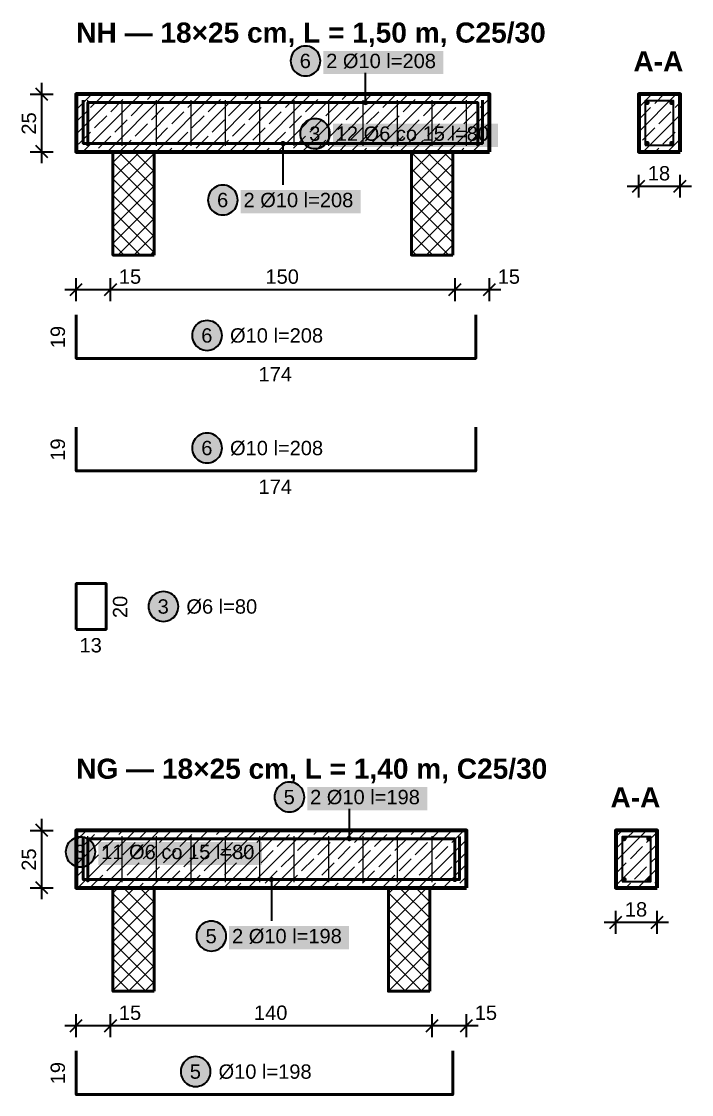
# Model space of a CAD drawing. Header units: metres. Extents: x 0.06 to 6.51, y -9.22 to -0.06.
# Drawn here: x 0.062 to 2.98, y -4.73 to -0.058 of the extents above; entities that cross this region are included whole.
import ezdxf

# ---------------------------------------------------------------- set-up
doc = ezdxf.new("R2010")
doc.units = ezdxf.units.M
for name, color, linetype, lineweight in [('A-KRESKOWANIE', 8, 'Continuous', 18), ('A-MASKA', 7, 'Continuous', 18), ('A-OPISY', 2, 'Continuous', 25), ('K-KONSTR', 7, 'Continuous', 50), ('K-WYMIARY', 1, 'Continuous', 25), ('K-ZBROJENIE', 1, 'Continuous', 100), ('K-ZBROJENIE-OPIS', 2, 'Continuous', 25)]:
    doc.layers.add(name, color=color, linetype=linetype, lineweight=lineweight)
doc.styles.add('PL_ARIAL', font='arial.ttf')
doc.styles.add('PL_ARIAL_B', font='arialbd.ttf')

msp = doc.modelspace()

# ---------------------------------------------------------------- hatches: boundary and pattern name
at = {"layer": 'A-MASKA', "true_color": 0xffffff}
for points in [[(1.3762, -0.2873), (1.8988, -0.2873), (1.8988, -0.186), (1.3762, -0.186)], [(1.4178, -0.6038), (2.1372, -0.6038), (2.1372, -0.5025), (1.4178, -0.5025)], [(1.0162, -0.8927), (1.5388, -0.8927), (1.5388, -0.7915), (1.0162, -0.7915)], [(1.3062, -3.4923), (1.8288, -3.4923), (1.8288, -3.391), (1.3062, -3.391)], [(0.3962, -3.7313), (1.1088, -3.7313), (1.1088, -3.63), (0.3962, -3.63)], [(0.9662, -4.0978), (1.4888, -4.0978), (1.4888, -3.9965), (0.9662, -3.9965)]]:
    msp.add_hatch(color=7, dxfattribs=at).paths.add_polyline_path(points)
at = {"layer": 'K-ZBROJENIE', "true_color": 0x000000}
for points in [[(2.7973, -0.411), (2.7972, -0.4121), (2.797, -0.4132), (2.7968, -0.4143), (2.7964, -0.4153), (2.7959, -0.4163), (2.7954, -0.4173), (2.7947, -0.4181), (2.794, -0.419), (2.7931, -0.4197), (2.7923, -0.4204), (2.7913, -0.4209), (2.7903, -0.4214), (2.7893, -0.4218), (2.7882, -0.422), (2.7871, -0.4222), (2.786, -0.4223), (2.7849, -0.4222), (2.7838, -0.422), (2.7827, -0.4218), (2.7817, -0.4214), (2.7807, -0.4209), (2.7797, -0.4204), (2.7789, -0.4197), (2.778, -0.419), (2.7773, -0.4181), (2.7766, -0.4173), (2.7761, -0.4163), (2.7756, -0.4153), (2.7752, -0.4143), (2.775, -0.4132), (2.7748, -0.4121), (2.7748, -0.411), (2.7748, -0.4099), (2.775, -0.4088), (2.7752, -0.4077), (2.7756, -0.4067), (2.7761, -0.4057), (2.7766, -0.4047), (2.7773, -0.4039), (2.778, -0.403), (2.7789, -0.4023), (2.7797, -0.4016), (2.7807, -0.4011), (2.7817, -0.4006), (2.7827, -0.4002), (2.7838, -0.4), (2.7849, -0.3998), (2.786, -0.3998), (2.7871, -0.3998), (2.7882, -0.4), (2.7893, -0.4002), (2.7903, -0.4006), (2.7913, -0.4011), (2.7923, -0.4016), (2.7931, -0.4023), (2.794, -0.403), (2.7947, -0.4039), (2.7954, -0.4047), (2.7959, -0.4057), (2.7964, -0.4067), (2.7968, -0.4077), (2.797, -0.4088), (2.7972, -0.4099)], [(2.9053, -0.411), (2.9052, -0.4121), (2.905, -0.4132), (2.9048, -0.4143), (2.9044, -0.4153), (2.9039, -0.4163), (2.9034, -0.4173), (2.9027, -0.4181), (2.902, -0.419), (2.9011, -0.4197), (2.9003, -0.4204), (2.8993, -0.4209), (2.8983, -0.4214), (2.8973, -0.4218), (2.8962, -0.422), (2.8951, -0.4222), (2.894, -0.4223), (2.8929, -0.4222), (2.8918, -0.422), (2.8907, -0.4218), (2.8897, -0.4214), (2.8887, -0.4209), (2.8877, -0.4204), (2.8869, -0.4197), (2.886, -0.419), (2.8853, -0.4181), (2.8846, -0.4173), (2.8841, -0.4163), (2.8836, -0.4153), (2.8832, -0.4143), (2.883, -0.4132), (2.8828, -0.4121), (2.8828, -0.411), (2.8828, -0.4099), (2.883, -0.4088), (2.8832, -0.4077), (2.8836, -0.4067), (2.8841, -0.4057), (2.8846, -0.4047), (2.8853, -0.4039), (2.886, -0.403), (2.8869, -0.4023), (2.8877, -0.4016), (2.8887, -0.4011), (2.8897, -0.4006), (2.8907, -0.4002), (2.8918, -0.4), (2.8929, -0.3998), (2.894, -0.3998), (2.8951, -0.3998), (2.8962, -0.4), (2.8973, -0.4002), (2.8983, -0.4006), (2.8993, -0.4011), (2.9003, -0.4016), (2.9011, -0.4023), (2.902, -0.403), (2.9027, -0.4039), (2.9034, -0.4047), (2.9039, -0.4057), (2.9044, -0.4067), (2.9048, -0.4077), (2.905, -0.4088), (2.9052, -0.4099)], [(2.7973, -0.589), (2.7972, -0.5901), (2.797, -0.5912), (2.7968, -0.5923), (2.7964, -0.5933), (2.7959, -0.5943), (2.7954, -0.5953), (2.7947, -0.5961), (2.794, -0.597), (2.7931, -0.5977), (2.7923, -0.5984), (2.7913, -0.5989), (2.7903, -0.5994), (2.7893, -0.5998), (2.7882, -0.6), (2.7871, -0.6002), (2.786, -0.6002), (2.7849, -0.6002), (2.7838, -0.6), (2.7827, -0.5998), (2.7817, -0.5994), (2.7807, -0.5989), (2.7797, -0.5984), (2.7789, -0.5977), (2.778, -0.597), (2.7773, -0.5961), (2.7766, -0.5953), (2.7761, -0.5943), (2.7756, -0.5933), (2.7752, -0.5923), (2.775, -0.5912), (2.7748, -0.5901), (2.7748, -0.589), (2.7748, -0.5879), (2.775, -0.5868), (2.7752, -0.5857), (2.7756, -0.5847), (2.7761, -0.5837), (2.7766, -0.5827), (2.7773, -0.5819), (2.778, -0.581), (2.7789, -0.5803), (2.7797, -0.5796), (2.7807, -0.5791), (2.7817, -0.5786), (2.7827, -0.5782), (2.7838, -0.578), (2.7849, -0.5778), (2.786, -0.5777), (2.7871, -0.5778), (2.7882, -0.578), (2.7893, -0.5782), (2.7903, -0.5786), (2.7913, -0.5791), (2.7923, -0.5796), (2.7931, -0.5803), (2.794, -0.581), (2.7947, -0.5819), (2.7954, -0.5827), (2.7959, -0.5837), (2.7964, -0.5847), (2.7968, -0.5857), (2.797, -0.5868), (2.7972, -0.5879)], [(2.9053, -0.589), (2.9052, -0.5901), (2.905, -0.5912), (2.9048, -0.5923), (2.9044, -0.5933), (2.9039, -0.5943), (2.9034, -0.5953), (2.9027, -0.5961), (2.902, -0.597), (2.9011, -0.5977), (2.9003, -0.5984), (2.8993, -0.5989), (2.8983, -0.5994), (2.8973, -0.5998), (2.8962, -0.6), (2.8951, -0.6002), (2.894, -0.6002), (2.8929, -0.6002), (2.8918, -0.6), (2.8907, -0.5998), (2.8897, -0.5994), (2.8887, -0.5989), (2.8877, -0.5984), (2.8869, -0.5977), (2.886, -0.597), (2.8853, -0.5961), (2.8846, -0.5953), (2.8841, -0.5943), (2.8836, -0.5933), (2.8832, -0.5923), (2.883, -0.5912), (2.8828, -0.5901), (2.8828, -0.589), (2.8828, -0.5879), (2.883, -0.5868), (2.8832, -0.5857), (2.8836, -0.5847), (2.8841, -0.5837), (2.8846, -0.5827), (2.8853, -0.5819), (2.886, -0.581), (2.8869, -0.5803), (2.8877, -0.5796), (2.8887, -0.5791), (2.8897, -0.5786), (2.8907, -0.5782), (2.8918, -0.578), (2.8929, -0.5778), (2.894, -0.5777), (2.8951, -0.5778), (2.8962, -0.578), (2.8973, -0.5782), (2.8983, -0.5786), (2.8993, -0.5791), (2.9003, -0.5796), (2.9011, -0.5803), (2.902, -0.581), (2.9027, -0.5819), (2.9034, -0.5827), (2.9039, -0.5837), (2.9044, -0.5847), (2.9048, -0.5857), (2.905, -0.5868), (2.9052, -0.5879)], [(2.6973, -3.616), (2.6972, -3.6171), (2.697, -3.6182), (2.6968, -3.6193), (2.6964, -3.6203), (2.6959, -3.6213), (2.6954, -3.6223), (2.6947, -3.6231), (2.694, -3.624), (2.6931, -3.6247), (2.6923, -3.6254), (2.6913, -3.6259), (2.6903, -3.6264), (2.6893, -3.6268), (2.6882, -3.627), (2.6871, -3.6272), (2.686, -3.6273), (2.6849, -3.6272), (2.6838, -3.627), (2.6827, -3.6268), (2.6817, -3.6264), (2.6807, -3.6259), (2.6797, -3.6254), (2.6789, -3.6247), (2.678, -3.624), (2.6773, -3.6231), (2.6766, -3.6223), (2.6761, -3.6213), (2.6756, -3.6203), (2.6752, -3.6193), (2.675, -3.6182), (2.6748, -3.6171), (2.6748, -3.616), (2.6748, -3.6149), (2.675, -3.6138), (2.6752, -3.6127), (2.6756, -3.6117), (2.6761, -3.6107), (2.6766, -3.6097), (2.6773, -3.6089), (2.678, -3.608), (2.6789, -3.6073), (2.6797, -3.6066), (2.6807, -3.6061), (2.6817, -3.6056), (2.6827, -3.6052), (2.6838, -3.605), (2.6849, -3.6048), (2.686, -3.6048), (2.6871, -3.6048), (2.6882, -3.605), (2.6893, -3.6052), (2.6903, -3.6056), (2.6913, -3.6061), (2.6923, -3.6066), (2.6931, -3.6073), (2.694, -3.608), (2.6947, -3.6089), (2.6954, -3.6097), (2.6959, -3.6107), (2.6964, -3.6117), (2.6968, -3.6127), (2.697, -3.6138), (2.6972, -3.6149)], [(2.8053, -3.616), (2.8052, -3.6171), (2.805, -3.6182), (2.8048, -3.6193), (2.8044, -3.6203), (2.8039, -3.6213), (2.8034, -3.6223), (2.8027, -3.6231), (2.802, -3.624), (2.8011, -3.6247), (2.8003, -3.6254), (2.7993, -3.6259), (2.7983, -3.6264), (2.7973, -3.6268), (2.7962, -3.627), (2.7951, -3.6272), (2.794, -3.6273), (2.7929, -3.6272), (2.7918, -3.627), (2.7907, -3.6268), (2.7897, -3.6264), (2.7887, -3.6259), (2.7877, -3.6254), (2.7869, -3.6247), (2.786, -3.624), (2.7853, -3.6231), (2.7846, -3.6223), (2.7841, -3.6213), (2.7836, -3.6203), (2.7832, -3.6193), (2.783, -3.6182), (2.7828, -3.6171), (2.7828, -3.616), (2.7828, -3.6149), (2.783, -3.6138), (2.7832, -3.6127), (2.7836, -3.6117), (2.7841, -3.6107), (2.7846, -3.6097), (2.7853, -3.6089), (2.786, -3.608), (2.7869, -3.6073), (2.7877, -3.6066), (2.7887, -3.6061), (2.7897, -3.6056), (2.7907, -3.6052), (2.7918, -3.605), (2.7929, -3.6048), (2.794, -3.6048), (2.7951, -3.6048), (2.7962, -3.605), (2.7973, -3.6052), (2.7983, -3.6056), (2.7993, -3.6061), (2.8003, -3.6066), (2.8011, -3.6073), (2.802, -3.608), (2.8027, -3.6089), (2.8034, -3.6097), (2.8039, -3.6107), (2.8044, -3.6117), (2.8048, -3.6127), (2.805, -3.6138), (2.8052, -3.6149)], [(2.6973, -3.794), (2.6972, -3.7951), (2.697, -3.7962), (2.6968, -3.7973), (2.6964, -3.7983), (2.6959, -3.7993), (2.6954, -3.8003), (2.6947, -3.8011), (2.694, -3.802), (2.6931, -3.8027), (2.6923, -3.8034), (2.6913, -3.8039), (2.6903, -3.8044), (2.6893, -3.8048), (2.6882, -3.805), (2.6871, -3.8052), (2.686, -3.8053), (2.6849, -3.8052), (2.6838, -3.805), (2.6827, -3.8048), (2.6817, -3.8044), (2.6807, -3.8039), (2.6797, -3.8034), (2.6789, -3.8027), (2.678, -3.802), (2.6773, -3.8011), (2.6766, -3.8003), (2.6761, -3.7993), (2.6756, -3.7983), (2.6752, -3.7973), (2.675, -3.7962), (2.6748, -3.7951), (2.6748, -3.794), (2.6748, -3.7929), (2.675, -3.7918), (2.6752, -3.7907), (2.6756, -3.7897), (2.6761, -3.7887), (2.6766, -3.7877), (2.6773, -3.7869), (2.678, -3.786), (2.6789, -3.7853), (2.6797, -3.7846), (2.6807, -3.7841), (2.6817, -3.7836), (2.6827, -3.7832), (2.6838, -3.783), (2.6849, -3.7828), (2.686, -3.7828), (2.6871, -3.7828), (2.6882, -3.783), (2.6893, -3.7832), (2.6903, -3.7836), (2.6913, -3.7841), (2.6923, -3.7846), (2.6931, -3.7853), (2.694, -3.786), (2.6947, -3.7869), (2.6954, -3.7877), (2.6959, -3.7887), (2.6964, -3.7897), (2.6968, -3.7907), (2.697, -3.7918), (2.6972, -3.7929)], [(2.8053, -3.794), (2.8052, -3.7951), (2.805, -3.7962), (2.8048, -3.7973), (2.8044, -3.7983), (2.8039, -3.7993), (2.8034, -3.8003), (2.8027, -3.8011), (2.802, -3.802), (2.8011, -3.8027), (2.8003, -3.8034), (2.7993, -3.8039), (2.7983, -3.8044), (2.7973, -3.8048), (2.7962, -3.805), (2.7951, -3.8052), (2.794, -3.8053), (2.7929, -3.8052), (2.7918, -3.805), (2.7907, -3.8048), (2.7897, -3.8044), (2.7887, -3.8039), (2.7877, -3.8034), (2.7869, -3.8027), (2.786, -3.802), (2.7853, -3.8011), (2.7846, -3.8003), (2.7841, -3.7993), (2.7836, -3.7983), (2.7832, -3.7973), (2.783, -3.7962), (2.7828, -3.7951), (2.7828, -3.794), (2.7828, -3.7929), (2.783, -3.7918), (2.7832, -3.7907), (2.7836, -3.7897), (2.7841, -3.7887), (2.7846, -3.7877), (2.7853, -3.7869), (2.786, -3.786), (2.7869, -3.7853), (2.7877, -3.7846), (2.7887, -3.7841), (2.7897, -3.7836), (2.7907, -3.7832), (2.7918, -3.783), (2.7929, -3.7828), (2.794, -3.7828), (2.7951, -3.7828), (2.7962, -3.783), (2.7973, -3.7832), (2.7983, -3.7836), (2.7993, -3.7841), (2.8003, -3.7846), (2.8011, -3.7853), (2.802, -3.786), (2.8027, -3.7869), (2.8034, -3.7877), (2.8039, -3.7887), (2.8044, -3.7897), (2.8048, -3.7907), (2.805, -3.7918), (2.8052, -3.7929)]]:
    msp.add_hatch(color=7, dxfattribs=at).paths.add_polyline_path(points)
at = {"layer": 'K-ZBROJENIE-OPIS', "true_color": 0xffffff}
for points in [[(1.3637, -0.2298), (1.3632, -0.2213), (1.3615, -0.2129), (1.3588, -0.2049), (1.355, -0.1973), (1.3503, -0.1902), (1.3447, -0.1838), (1.3383, -0.1782), (1.3312, -0.1735), (1.3236, -0.1697), (1.3156, -0.167), (1.3072, -0.1653), (1.2987, -0.1648), (1.2903, -0.1653), (1.2819, -0.167), (1.2739, -0.1697), (1.2662, -0.1735), (1.2592, -0.1782), (1.2528, -0.1838), (1.2472, -0.1902), (1.2425, -0.1973), (1.2387, -0.2049), (1.236, -0.2129), (1.2343, -0.2213), (1.2337, -0.2298), (1.2343, -0.2382), (1.236, -0.2466), (1.2387, -0.2546), (1.2425, -0.2623), (1.2472, -0.2693), (1.2528, -0.2757), (1.2592, -0.2813), (1.2662, -0.286), (1.2739, -0.2898), (1.2819, -0.2925), (1.2903, -0.2942), (1.2987, -0.2948), (1.3072, -0.2942), (1.3156, -0.2925), (1.3236, -0.2898), (1.3312, -0.286), (1.3383, -0.2813), (1.3447, -0.2757), (1.3503, -0.2693), (1.355, -0.2623), (1.3588, -0.2546), (1.3615, -0.2466), (1.3632, -0.2382)], [(1.4053, -0.5463), (1.4047, -0.5378), (1.4031, -0.5294), (1.4003, -0.5214), (1.3966, -0.5138), (1.3918, -0.5067), (1.3862, -0.5003), (1.3798, -0.4947), (1.3728, -0.49), (1.3652, -0.4862), (1.3571, -0.4835), (1.3488, -0.4818), (1.3403, -0.4813), (1.3318, -0.4818), (1.3235, -0.4835), (1.3154, -0.4862), (1.3078, -0.49), (1.3007, -0.4947), (1.2943, -0.5003), (1.2887, -0.5067), (1.284, -0.5138), (1.2802, -0.5214), (1.2775, -0.5294), (1.2758, -0.5378), (1.2753, -0.5463), (1.2758, -0.5547), (1.2775, -0.5631), (1.2802, -0.5711), (1.284, -0.5788), (1.2887, -0.5858), (1.2943, -0.5922), (1.3007, -0.5978), (1.3078, -0.6025), (1.3154, -0.6063), (1.3235, -0.609), (1.3318, -0.6107), (1.3403, -0.6113), (1.3488, -0.6107), (1.3571, -0.609), (1.3652, -0.6063), (1.3728, -0.6025), (1.3798, -0.5978), (1.3862, -0.5922), (1.3918, -0.5858), (1.3966, -0.5788), (1.4003, -0.5711), (1.4031, -0.5631), (1.4047, -0.5547)], [(1.0037, -0.8352), (1.0032, -0.8268), (1.0015, -0.8184), (0.9988, -0.8104), (0.995, -0.8027), (0.9903, -0.7957), (0.9847, -0.7893), (0.9783, -0.7837), (0.9712, -0.779), (0.9636, -0.7752), (0.9556, -0.7725), (0.9472, -0.7708), (0.9387, -0.7702), (0.9303, -0.7708), (0.9219, -0.7725), (0.9139, -0.7752), (0.9062, -0.779), (0.8992, -0.7837), (0.8928, -0.7893), (0.8872, -0.7957), (0.8825, -0.8027), (0.8787, -0.8104), (0.876, -0.8184), (0.8743, -0.8268), (0.8737, -0.8352), (0.8743, -0.8437), (0.876, -0.8521), (0.8787, -0.8601), (0.8825, -0.8678), (0.8872, -0.8748), (0.8928, -0.8812), (0.8992, -0.8868), (0.9062, -0.8915), (0.9139, -0.8953), (0.9219, -0.898), (0.9303, -0.8997), (0.9387, -0.9002), (0.9472, -0.8997), (0.9556, -0.898), (0.9636, -0.8953), (0.9712, -0.8915), (0.9783, -0.8868), (0.9847, -0.8812), (0.9903, -0.8748), (0.995, -0.8678), (0.9988, -0.8601), (1.0015, -0.8521), (1.0032, -0.8437)], [(0.935, -1.425), (0.9344, -1.4165), (0.9328, -1.4082), (0.9301, -1.4001), (0.9263, -1.3925), (0.9216, -1.3854), (0.916, -1.379), (0.9096, -1.3734), (0.9025, -1.3687), (0.8949, -1.3649), (0.8868, -1.3622), (0.8785, -1.3606), (0.87, -1.36), (0.8615, -1.3606), (0.8532, -1.3622), (0.8451, -1.3649), (0.8375, -1.3687), (0.8304, -1.3734), (0.824, -1.379), (0.8184, -1.3854), (0.8137, -1.3925), (0.8099, -1.4001), (0.8072, -1.4082), (0.8056, -1.4165), (0.805, -1.425), (0.8056, -1.4335), (0.8072, -1.4418), (0.8099, -1.4499), (0.8137, -1.4575), (0.8184, -1.4646), (0.824, -1.471), (0.8304, -1.4766), (0.8375, -1.4813), (0.8451, -1.4851), (0.8532, -1.4878), (0.8615, -1.4894), (0.87, -1.49), (0.8785, -1.4894), (0.8868, -1.4878), (0.8949, -1.4851), (0.9025, -1.4813), (0.9096, -1.4766), (0.916, -1.471), (0.9216, -1.4646), (0.9263, -1.4575), (0.9301, -1.4499), (0.9328, -1.4418), (0.9344, -1.4335)], [(0.935, -1.915), (0.9344, -1.9065), (0.9328, -1.8982), (0.9301, -1.8901), (0.9263, -1.8825), (0.9216, -1.8754), (0.916, -1.869), (0.9096, -1.8634), (0.9025, -1.8587), (0.8949, -1.8549), (0.8868, -1.8522), (0.8785, -1.8506), (0.87, -1.85), (0.8615, -1.8506), (0.8532, -1.8522), (0.8451, -1.8549), (0.8375, -1.8587), (0.8304, -1.8634), (0.824, -1.869), (0.8184, -1.8754), (0.8137, -1.8825), (0.8099, -1.8901), (0.8072, -1.8982), (0.8056, -1.9065), (0.805, -1.915), (0.8056, -1.9235), (0.8072, -1.9318), (0.8099, -1.9399), (0.8137, -1.9475), (0.8184, -1.9546), (0.824, -1.961), (0.8304, -1.9666), (0.8375, -1.9713), (0.8451, -1.9751), (0.8532, -1.9778), (0.8615, -1.9794), (0.87, -1.98), (0.8785, -1.9794), (0.8868, -1.9778), (0.8949, -1.9751), (0.9025, -1.9713), (0.9096, -1.9666), (0.916, -1.961), (0.9216, -1.9546), (0.9263, -1.9475), (0.9301, -1.9399), (0.9328, -1.9318), (0.9344, -1.9235)], [(0.745, -2.605), (0.7444, -2.5965), (0.7428, -2.5882), (0.7401, -2.5801), (0.7363, -2.5725), (0.7316, -2.5654), (0.726, -2.559), (0.7196, -2.5534), (0.7125, -2.5487), (0.7049, -2.5449), (0.6968, -2.5422), (0.6885, -2.5406), (0.68, -2.54), (0.6715, -2.5406), (0.6632, -2.5422), (0.6551, -2.5449), (0.6475, -2.5487), (0.6404, -2.5534), (0.634, -2.559), (0.6284, -2.5654), (0.6237, -2.5725), (0.6199, -2.5801), (0.6172, -2.5882), (0.6156, -2.5965), (0.615, -2.605), (0.6156, -2.6135), (0.6172, -2.6218), (0.6199, -2.6299), (0.6237, -2.6375), (0.6284, -2.6446), (0.634, -2.651), (0.6404, -2.6566), (0.6475, -2.6613), (0.6551, -2.6651), (0.6632, -2.6678), (0.6715, -2.6694), (0.68, -2.67), (0.6885, -2.6694), (0.6968, -2.6678), (0.7049, -2.6651), (0.7125, -2.6613), (0.7196, -2.6566), (0.726, -2.651), (0.7316, -2.6446), (0.7363, -2.6375), (0.7401, -2.6299), (0.7428, -2.6218), (0.7444, -2.6135)], [(1.2937, -3.4348), (1.2932, -3.4263), (1.2915, -3.4179), (1.2888, -3.4099), (1.285, -3.4022), (1.2803, -3.3952), (1.2747, -3.3888), (1.2683, -3.3832), (1.2612, -3.3785), (1.2536, -3.3747), (1.2456, -3.372), (1.2372, -3.3703), (1.2287, -3.3698), (1.2203, -3.3703), (1.2119, -3.372), (1.2039, -3.3747), (1.1962, -3.3785), (1.1892, -3.3832), (1.1828, -3.3888), (1.1772, -3.3952), (1.1725, -3.4022), (1.1687, -3.4099), (1.166, -3.4179), (1.1643, -3.4263), (1.1637, -3.4348), (1.1643, -3.4432), (1.166, -3.4516), (1.1687, -3.4596), (1.1725, -3.4673), (1.1772, -3.4743), (1.1828, -3.4807), (1.1892, -3.4863), (1.1962, -3.491), (1.2039, -3.4948), (1.2119, -3.4975), (1.2203, -3.4992), (1.2287, -3.4998), (1.2372, -3.4992), (1.2456, -3.4975), (1.2536, -3.4948), (1.2612, -3.491), (1.2683, -3.4863), (1.2747, -3.4807), (1.2803, -3.4743), (1.285, -3.4673), (1.2888, -3.4596), (1.2915, -3.4516), (1.2932, -3.4432)], [(0.3837, -3.6738), (0.3831, -3.6653), (0.3814, -3.6569), (0.3787, -3.6489), (0.3749, -3.6412), (0.3702, -3.6342), (0.3646, -3.6278), (0.3582, -3.6222), (0.3512, -3.6175), (0.3435, -3.6137), (0.3355, -3.611), (0.3271, -3.6093), (0.3187, -3.6088), (0.3102, -3.6093), (0.3018, -3.611), (0.2938, -3.6137), (0.2862, -3.6175), (0.2791, -3.6222), (0.2727, -3.6278), (0.2671, -3.6342), (0.2624, -3.6412), (0.2586, -3.6489), (0.2559, -3.6569), (0.2542, -3.6653), (0.2537, -3.6738), (0.2542, -3.6822), (0.2559, -3.6906), (0.2586, -3.6986), (0.2624, -3.7063), (0.2671, -3.7133), (0.2727, -3.7197), (0.2791, -3.7253), (0.2862, -3.73), (0.2938, -3.7338), (0.3018, -3.7365), (0.3102, -3.7382), (0.3187, -3.7388), (0.3271, -3.7382), (0.3355, -3.7365), (0.3435, -3.7338), (0.3512, -3.73), (0.3582, -3.7253), (0.3646, -3.7197), (0.3702, -3.7133), (0.3749, -3.7063), (0.3787, -3.6986), (0.3814, -3.6906), (0.3831, -3.6822)], [(0.9537, -4.0403), (0.9532, -4.0318), (0.9515, -4.0234), (0.9488, -4.0154), (0.945, -4.0078), (0.9403, -4.0007), (0.9347, -3.9943), (0.9283, -3.9887), (0.9212, -3.984), (0.9136, -3.9802), (0.9056, -3.9775), (0.8972, -3.9758), (0.8887, -3.9753), (0.8803, -3.9758), (0.8719, -3.9775), (0.8639, -3.9802), (0.8562, -3.984), (0.8492, -3.9887), (0.8428, -3.9943), (0.8372, -4.0007), (0.8325, -4.0078), (0.8287, -4.0154), (0.826, -4.0234), (0.8243, -4.0318), (0.8237, -4.0403), (0.8243, -4.0487), (0.826, -4.0571), (0.8287, -4.0651), (0.8325, -4.0728), (0.8372, -4.0798), (0.8428, -4.0862), (0.8492, -4.0918), (0.8562, -4.0965), (0.8639, -4.1003), (0.8719, -4.103), (0.8803, -4.1047), (0.8887, -4.1053), (0.8972, -4.1047), (0.9056, -4.103), (0.9136, -4.1003), (0.9212, -4.0965), (0.9283, -4.0918), (0.9347, -4.0862), (0.9403, -4.0798), (0.945, -4.0728), (0.9488, -4.0651), (0.9515, -4.0571), (0.9532, -4.0487)], [(0.885, -4.63), (0.8844, -4.6215), (0.8828, -4.6132), (0.8801, -4.6051), (0.8763, -4.5975), (0.8716, -4.5904), (0.866, -4.584), (0.8596, -4.5784), (0.8525, -4.5737), (0.8449, -4.5699), (0.8368, -4.5672), (0.8285, -4.5656), (0.82, -4.565), (0.8115, -4.5656), (0.8032, -4.5672), (0.7951, -4.5699), (0.7875, -4.5737), (0.7804, -4.5784), (0.774, -4.584), (0.7684, -4.5904), (0.7637, -4.5975), (0.7599, -4.6051), (0.7572, -4.6132), (0.7556, -4.6215), (0.755, -4.63), (0.7556, -4.6385), (0.7572, -4.6468), (0.7599, -4.6549), (0.7637, -4.6625), (0.7684, -4.6696), (0.774, -4.676), (0.7804, -4.6816), (0.7875, -4.6863), (0.7951, -4.6901), (0.8032, -4.6928), (0.8115, -4.6944), (0.82, -4.695), (0.8285, -4.6944), (0.8368, -4.6928), (0.8449, -4.6901), (0.8525, -4.6863), (0.8596, -4.6816), (0.866, -4.676), (0.8716, -4.6696), (0.8763, -4.6625), (0.8801, -4.6549), (0.8828, -4.6468), (0.8844, -4.6385)]]:
    msp.add_hatch(color=7, dxfattribs=at).paths.add_polyline_path(points)
at = {"layer": 'K-ZBROJENIE-OPIS', "true_color": 0x000000}
for points in [[(1.5713, -0.411), (1.5709, -0.4081), (1.5697, -0.4054), (1.568, -0.403), (1.5656, -0.4013), (1.5629, -0.4001), (1.56, -0.3998), (1.5571, -0.4001), (1.5544, -0.4013), (1.552, -0.403), (1.5503, -0.4054), (1.5491, -0.4081), (1.5488, -0.411), (1.5491, -0.4139), (1.5503, -0.4166), (1.552, -0.419), (1.5544, -0.4207), (1.5571, -0.4219), (1.56, -0.4223), (1.5629, -0.4219), (1.5656, -0.4207), (1.568, -0.419), (1.5697, -0.4166), (1.5709, -0.4139)], [(1.2112, -0.589), (1.2109, -0.5861), (1.2097, -0.5834), (1.208, -0.581), (1.2056, -0.5793), (1.2029, -0.5781), (1.2, -0.5777), (1.1971, -0.5781), (1.1944, -0.5793), (1.192, -0.581), (1.1903, -0.5834), (1.1891, -0.5861), (1.1887, -0.589), (1.1891, -0.5919), (1.1903, -0.5946), (1.192, -0.597), (1.1944, -0.5987), (1.1971, -0.5999), (1.2, -0.6002), (1.2029, -0.5999), (1.2056, -0.5987), (1.208, -0.597), (1.2097, -0.5946), (1.2109, -0.5919)], [(1.5013, -3.616), (1.5009, -3.6131), (1.4997, -3.6104), (1.498, -3.608), (1.4956, -3.6063), (1.4929, -3.6051), (1.49, -3.6048), (1.4871, -3.6051), (1.4844, -3.6063), (1.482, -3.608), (1.4803, -3.6104), (1.4791, -3.6131), (1.4788, -3.616), (1.4791, -3.6189), (1.4803, -3.6216), (1.482, -3.624), (1.4844, -3.6257), (1.4871, -3.6269), (1.49, -3.6273), (1.4929, -3.6269), (1.4956, -3.6257), (1.498, -3.624), (1.4997, -3.6216), (1.5009, -3.6189)], [(1.1613, -3.794), (1.1609, -3.7911), (1.1597, -3.7884), (1.158, -3.786), (1.1556, -3.7843), (1.1529, -3.7831), (1.15, -3.7828), (1.1471, -3.7831), (1.1444, -3.7843), (1.142, -3.786), (1.1403, -3.7884), (1.1391, -3.7911), (1.1388, -3.794), (1.1391, -3.7969), (1.1403, -3.7996), (1.142, -3.802), (1.1444, -3.8037), (1.1471, -3.8049), (1.15, -3.8053), (1.1529, -3.8049), (1.1556, -3.8037), (1.158, -3.802), (1.1597, -3.7996), (1.1609, -3.7969)]]:
    msp.add_hatch(color=7, dxfattribs=at).paths.add_polyline_path(points)

# ---------------------------------------------------------------- linework, layer by layer
at = {"layer": 'A-KRESKOWANIE', "lineweight": 25, "ltscale": 0.025}
for points in [[(0.3, -0.5485), (0.4735, -0.375)], [(0.3, -0.4425), (0.3675, -0.375)], [(0.3, -0.3894), (0.3144, -0.375)], [(0.3296, -0.625), (0.5796, -0.375)], [(0.3624, -0.4331), (0.4154, -0.3801)], [(0.4357, -0.625), (0.6857, -0.375)], [(0.4508, -0.4508), (0.5038, -0.3977)], [(0.5215, -0.3801), (0.5266, -0.375)], [(0.5392, -0.4685), (0.5922, -0.4154)], [(0.5417, -0.625), (0.7917, -0.375)], [(0.6099, -0.3977), (0.6326, -0.375)], [(0.6478, -0.625), (0.8978, -0.375)], [(0.6983, -0.4154), (0.7387, -0.375)], [(0.7539, -0.625), (1.0039, -0.375)], [(0.7867, -0.4331), (0.8397, -0.3801)], [(0.8599, -0.625), (1.1099, -0.375)], [(0.875, -0.4508), (0.9281, -0.3977)], [(0.9458, -0.3801), (0.9508, -0.375)], [(0.9634, -0.4685), (1.0165, -0.4154)], [(0.966, -0.625), (1.216, -0.375)], [(1.0341, -0.3977), (1.0569, -0.375)], [(1.0721, -0.625), (1.3221, -0.375)], [(1.1225, -0.4154), (1.163, -0.375)], [(1.1781, -0.625), (1.4281, -0.375)], [(1.2109, -0.4331), (1.264, -0.3801)], [(1.2842, -0.625), (1.5342, -0.375)], [(1.2993, -0.4508), (1.3523, -0.3977)], [(1.37, -0.3801), (1.3751, -0.375)], [(1.3877, -0.4685), (1.4407, -0.4154)], [(1.3903, -0.625), (1.6403, -0.375)], [(1.4584, -0.3977), (1.4812, -0.375)], [(1.4963, -0.625), (1.7463, -0.375)], [(1.5468, -0.4154), (1.5872, -0.375)], [(1.6024, -0.625), (1.8524, -0.375)], [(1.6352, -0.4331), (1.6882, -0.3801)], [(1.7085, -0.625), (1.9585, -0.375)], [(1.7236, -0.4508), (1.7766, -0.3977)], [(1.7943, -0.3801), (1.7994, -0.375)], [(1.812, -0.4685), (1.865, -0.4154)], [(1.8145, -0.625), (2.0645, -0.375)], [(1.8827, -0.3977), (1.9054, -0.375)], [(1.9711, -0.4154), (2.0115, -0.375)], [(2.0594, -0.4331), (2.1, -0.3926)], [(2.75, -0.538), (2.913, -0.375)], [(2.75, -0.432), (2.807, -0.375)], [(2.75, -0.3789), (2.7539, -0.375)], [(2.8196, -0.4154), (2.86, -0.375)], [(2.908, -0.4331), (2.93, -0.4111)], [(0.3, -0.4955), (0.3447, -0.4508)], [(0.6276, -0.4861), (0.6806, -0.4331)], [(0.7159, -0.5038), (0.769, -0.4508)], [(1.0518, -0.4861), (1.1049, -0.4331)], [(1.1402, -0.5038), (1.1932, -0.4508)], [(1.4761, -0.4861), (1.5291, -0.4331)], [(1.5645, -0.5038), (1.6175, -0.4508)], [(1.9003, -0.4861), (1.9534, -0.4331)], [(1.9206, -0.625), (2.1, -0.4456)], [(1.9887, -0.5038), (2.0418, -0.4508)], [(2.75, -0.485), (2.8019, -0.4331)], [(2.7691, -0.625), (2.93, -0.4641)], [(2.8373, -0.5038), (2.8903, -0.4508)], [(0.3801, -0.5215), (0.4331, -0.4685)], [(0.4685, -0.5392), (0.5215, -0.4861)], [(0.5568, -0.5568), (0.6099, -0.5038)], [(0.8043, -0.5215), (0.8574, -0.4685)], [(0.8927, -0.5392), (0.9458, -0.4861)], [(0.9811, -0.5568), (1.0341, -0.5038)], [(1.2286, -0.5215), (1.2816, -0.4685)], [(1.317, -0.5392), (1.37, -0.4861)], [(1.4054, -0.5568), (1.4584, -0.5038)], [(1.6529, -0.5215), (1.7059, -0.4685)], [(1.7413, -0.5392), (1.7943, -0.4861)], [(1.8296, -0.5568), (1.8827, -0.5038)], [(2.0771, -0.5215), (2.1, -0.4986)], [(0.3094, -0.5922), (0.3624, -0.5392)], [(0.3977, -0.6099), (0.4508, -0.5568)], [(0.6452, -0.5745), (0.6983, -0.5215)], [(0.7336, -0.5922), (0.7867, -0.5392)], [(0.822, -0.6099), (0.875, -0.5568)], [(1.0695, -0.5745), (1.1225, -0.5215)], [(1.1579, -0.5922), (1.2109, -0.5392)], [(1.2463, -0.6099), (1.2993, -0.5568)], [(1.4938, -0.5745), (1.5468, -0.5215)], [(1.5822, -0.5922), (1.6352, -0.5392)], [(1.6705, -0.6099), (1.7236, -0.5568)], [(1.918, -0.5745), (1.9711, -0.5215)], [(2.0064, -0.5922), (2.0594, -0.5392)], [(2.0267, -0.625), (2.1, -0.5517)], [(2.7666, -0.5745), (2.8196, -0.5215)], [(2.8549, -0.5922), (2.908, -0.5392)], [(2.9257, -0.5215), (2.93, -0.5171)], [(0.4887, -0.625), (0.5392, -0.5745)], [(0.5948, -0.625), (0.6276, -0.5922)], [(0.913, -0.625), (0.9634, -0.5745)], [(1.019, -0.625), (1.0518, -0.5922)], [(1.3372, -0.625), (1.3877, -0.5745)], [(1.4433, -0.625), (1.4761, -0.5922)], [(1.7615, -0.625), (1.812, -0.5745)], [(1.8676, -0.625), (1.9003, -0.5922)], [(2.0948, -0.6099), (2.1, -0.6047)], [(2.8752, -0.625), (2.93, -0.5702)], [(0.46, -0.7421), (0.5771, -0.625)], [(0.46, -0.6714), (0.5064, -0.625)], [(0.46, -0.8128), (0.64, -0.6328)], [(0.64, -0.7814), (0.4836, -0.625)], [(0.64, -0.7107), (0.5543, -0.625)], [(0.64, -0.64), (0.625, -0.625)], [(0.7008, -0.625), (0.7159, -0.6099)], [(1.1251, -0.625), (1.1402, -0.6099)], [(1.5494, -0.625), (1.5645, -0.6099)], [(1.76, -0.7856), (1.9206, -0.625)], [(1.76, -0.7149), (1.8499, -0.625)], [(1.76, -0.6442), (1.7792, -0.625)], [(1.94, -0.8086), (1.76, -0.6286)], [(1.94, -0.7379), (1.8271, -0.625)], [(1.94, -0.6672), (1.8978, -0.625)], [(1.9736, -0.625), (1.9887, -0.6099)], [(2.8221, -0.625), (2.8373, -0.6099)], [(0.64, -0.8521), (0.46, -0.6721)], [(1.76, -0.8563), (1.94, -0.6763)], [(1.94, -0.8793), (1.76, -0.6993)], [(0.46, -0.8835), (0.64, -0.7035)], [(0.64, -0.9228), (0.46, -0.7428)], [(1.76, -0.927), (1.94, -0.747)], [(0.46, -0.9542), (0.64, -0.7742)], [(1.94, -0.9501), (1.76, -0.7701)], [(0.64, -0.9936), (0.46, -0.8136)], [(1.76, -0.9977), (1.94, -0.8177)], [(1.94, -1.0208), (1.76, -0.8408)], [(0.46, -1.0249), (0.64, -0.8449)], [(0.64, -1.0643), (0.46, -0.8843)], [(0.4806, -1.075), (0.64, -0.9156)], [(1.76, -1.0684), (1.94, -0.8884)], [(1.9235, -1.075), (1.76, -0.9115)], [(0.58, -1.075), (0.46, -0.955)], [(1.8241, -1.075), (1.94, -0.9591)], [(0.5093, -1.075), (0.46, -1.0257)], [(0.5513, -1.075), (0.64, -0.9863)], [(1.8528, -1.075), (1.76, -0.9822)], [(0.6221, -1.075), (0.64, -1.0571)], [(1.7821, -1.075), (1.76, -1.0529)], [(1.8948, -1.075), (1.94, -1.0298)], [(0.3, -3.7305), (0.4505, -3.58)], [(0.3, -3.6244), (0.3444, -3.58)], [(0.3066, -3.83), (0.5566, -3.58)], [(0.327, -3.6504), (0.3801, -3.5974)], [(0.4126, -3.83), (0.6626, -3.58)], [(0.4861, -3.5974), (0.5035, -3.58)], [(0.5187, -3.83), (0.7687, -3.58)], [(0.5745, -3.6151), (0.6096, -3.58)], [(0.6248, -3.83), (0.8748, -3.58)], [(0.6629, -3.6328), (0.7157, -3.58)], [(0.7308, -3.83), (0.9808, -3.58)], [(0.7513, -3.6504), (0.8043, -3.5974)], [(0.8369, -3.83), (1.0869, -3.58)], [(0.9104, -3.5974), (0.9278, -3.58)], [(0.943, -3.83), (1.193, -3.58)], [(0.9988, -3.6151), (1.0339, -3.58)], [(1.049, -3.83), (1.299, -3.58)], [(1.0872, -3.6328), (1.1399, -3.58)], [(1.1551, -3.83), (1.4051, -3.58)], [(1.1756, -3.6504), (1.2286, -3.5974)], [(1.2612, -3.83), (1.5112, -3.58)], [(1.3347, -3.5974), (1.3521, -3.58)], [(1.3672, -3.83), (1.6172, -3.58)], [(1.4231, -3.6151), (1.4581, -3.58)], [(1.4733, -3.83), (1.7233, -3.58)], [(1.5114, -3.6328), (1.5642, -3.58)], [(1.5794, -3.83), (1.8294, -3.58)], [(1.5998, -3.6504), (1.6529, -3.5974)], [(1.6854, -3.83), (1.9354, -3.58)], [(1.7589, -3.5974), (1.7763, -3.58)], [(1.8473, -3.6151), (1.8824, -3.58)], [(1.9357, -3.6328), (1.9885, -3.58)], [(2.65, -3.714), (2.784, -3.58)], [(2.65, -3.6079), (2.6779, -3.58)], [(2.6958, -3.6151), (2.7309, -3.58)], [(2.7842, -3.6328), (2.83, -3.587)], [(0.4154, -3.6681), (0.4685, -3.6151)], [(0.5038, -3.6858), (0.5568, -3.6328)], [(0.8397, -3.6681), (0.8927, -3.6151)], [(0.9281, -3.6858), (0.9811, -3.6328)], [(1.264, -3.6681), (1.317, -3.6151)], [(1.3523, -3.6858), (1.4054, -3.6328)], [(1.6882, -3.6681), (1.7413, -3.6151)], [(1.7766, -3.6858), (1.8296, -3.6328)], [(1.7915, -3.83), (2, -3.6215)], [(2.65, -3.6609), (2.6782, -3.6328)], [(2.65, -3.82), (2.83, -3.64)], [(0.3, -3.6775), (0.3094, -3.6681)], [(0.3447, -3.7388), (0.3977, -3.6858)], [(0.5922, -3.7035), (0.6452, -3.6504)], [(0.6806, -3.7211), (0.7336, -3.6681)], [(0.769, -3.7388), (0.822, -3.6858)], [(1.0165, -3.7035), (1.0695, -3.6504)], [(1.1049, -3.7211), (1.1579, -3.6681)], [(1.1932, -3.7388), (1.2463, -3.6858)], [(1.4407, -3.7035), (1.4938, -3.6504)], [(1.5291, -3.7211), (1.5822, -3.6681)], [(1.6175, -3.7388), (1.6705, -3.6858)], [(1.865, -3.7035), (1.918, -3.6504)], [(1.9534, -3.7211), (2, -3.6745)], [(2.7135, -3.7035), (2.7666, -3.6504)], [(0.4331, -3.7565), (0.4861, -3.7035)], [(0.5215, -3.7742), (0.5745, -3.7211)], [(0.8574, -3.7565), (0.9104, -3.7035)], [(0.9458, -3.7742), (0.9988, -3.7211)], [(1.2816, -3.7565), (1.3347, -3.7035)], [(1.37, -3.7742), (1.4231, -3.7211)], [(1.7059, -3.7565), (1.7589, -3.7035)], [(1.7943, -3.7742), (1.8473, -3.7211)], [(1.8976, -3.83), (2, -3.7276)], [(2.65, -3.767), (2.6958, -3.7211)], [(2.8019, -3.7211), (2.83, -3.6931)], [(0.3, -3.7835), (0.327, -3.7565)], [(0.3624, -3.8272), (0.4154, -3.7742)], [(0.6099, -3.7919), (0.6629, -3.7388)], [(0.6983, -3.8095), (0.7513, -3.7565)], [(0.7867, -3.8272), (0.8397, -3.7742)], [(1.0341, -3.7919), (1.0872, -3.7388)], [(1.1225, -3.8095), (1.1756, -3.7565)], [(1.2109, -3.8272), (1.264, -3.7742)], [(1.4584, -3.7919), (1.5114, -3.7388)], [(1.5468, -3.8095), (1.5998, -3.7565)], [(1.6352, -3.8272), (1.6882, -3.7742)], [(1.8827, -3.7919), (1.9357, -3.7388)], [(1.9711, -3.8095), (2, -3.7806)], [(2.7312, -3.7919), (2.7842, -3.7388)], [(2.7461, -3.83), (2.83, -3.7461)], [(0.46, -3.9948), (0.6248, -3.83)], [(0.46, -3.9241), (0.5541, -3.83)], [(0.46, -3.8534), (0.4834, -3.83)], [(0.4657, -3.83), (0.5038, -3.7919)], [(0.64, -3.9634), (0.5066, -3.83)], [(0.5717, -3.83), (0.5922, -3.8095)], [(0.64, -3.8927), (0.5773, -3.83)], [(0.6778, -3.83), (0.6806, -3.8272)], [(0.8899, -3.83), (0.9281, -3.7919)], [(0.996, -3.83), (1.0165, -3.8095)], [(1.1021, -3.83), (1.1049, -3.8272)], [(1.3142, -3.83), (1.3523, -3.7919)], [(1.4203, -3.83), (1.4407, -3.8095)], [(1.5263, -3.83), (1.5291, -3.8272)], [(1.66, -3.9969), (1.8269, -3.83)], [(1.66, -3.9261), (1.7561, -3.83)], [(1.66, -3.8554), (1.6854, -3.83)], [(1.84, -3.9613), (1.7087, -3.83)], [(1.7385, -3.83), (1.7766, -3.7919)], [(1.84, -3.8906), (1.7794, -3.83)], [(1.8445, -3.83), (1.865, -3.8095)], [(1.9506, -3.83), (1.9534, -3.8272)], [(2.6931, -3.83), (2.7135, -3.8095)], [(2.7991, -3.83), (2.8019, -3.8272)], [(2.8196, -3.8095), (2.83, -3.7991)], [(0.64, -4.0341), (0.46, -3.8541)], [(1.84, -4.032), (1.66, -3.852)], [(0.46, -4.0655), (0.64, -3.8855)], [(1.66, -4.0676), (1.84, -3.8876)], [(1.84, -4.1027), (1.66, -3.9227)], [(0.64, -4.1048), (0.46, -3.9248)], [(0.46, -4.1362), (0.64, -3.9562)], [(1.66, -4.1383), (1.84, -3.9583)], [(0.64, -4.1755), (0.46, -3.9955)], [(1.84, -4.1735), (1.66, -3.9935)], [(0.46, -4.2069), (0.64, -4.0269)], [(1.66, -4.209), (1.84, -4.029)], [(1.84, -4.2442), (1.66, -4.0642)], [(0.64, -4.2462), (0.46, -4.0662)], [(0.46, -4.2776), (0.64, -4.0976)], [(1.66, -4.2797), (1.84, -4.0997)], [(0.603, -4.28), (0.46, -4.137)], [(1.8051, -4.28), (1.66, -4.1349)], [(0.5283, -4.28), (0.64, -4.1683)], [(1.7304, -4.28), (1.84, -4.1704)], [(0.5323, -4.28), (0.46, -4.2077)], [(0.599, -4.28), (0.64, -4.239)], [(1.7344, -4.28), (1.66, -4.2056)], [(1.8011, -4.28), (1.84, -4.2411)], [(0.4616, -4.28), (0.46, -4.2784)], [(1.6637, -4.28), (1.66, -4.2763)]]:
    msp.add_lwpolyline(points, dxfattribs=at)
at = {"layer": 'K-KONSTR', "lineweight": 70, "ltscale": 0.025}
for points in [[(2.1, -0.625), (2.1, -0.375), (0.3, -0.375), (0.3, -0.625)], [(2.93, -0.625), (2.93, -0.375), (2.75, -0.375), (2.75, -0.625)], [(2, -3.83), (2, -3.58), (0.3, -3.58), (0.3, -3.83)], [(2.83, -3.83), (2.83, -3.58), (2.65, -3.58), (2.65, -3.83)]]:
    msp.add_lwpolyline(points, close=True, dxfattribs=at)
at = {"layer": 'K-KONSTR', "lineweight": 50, "ltscale": 0.025}
for points in [[(0.64, -1.075), (0.64, -0.625), (0.46, -0.625), (0.46, -1.075)], [(1.94, -1.075), (1.94, -0.625), (1.76, -0.625), (1.76, -1.075)], [(0.64, -4.28), (0.64, -3.83), (0.46, -3.83), (0.46, -4.28)], [(1.84, -4.28), (1.84, -3.83), (1.66, -3.83), (1.66, -4.28)]]:
    msp.add_lwpolyline(points, close=True, dxfattribs=at)
at = {"layer": 'K-WYMIARY', "lineweight": 35, "ltscale": 0.025}
for points in [[(0.15, -0.675), (0.15, -0.325)], [(0.1765, -0.4015), (0.1235, -0.3485)], [(0.1, -0.375), (0.2, -0.375)], [(0.1765, -0.6515), (0.1235, -0.5985)], [(0.1, -0.625), (0.2, -0.625)], [(2.75, -0.825), (2.75, -0.725)], [(2.93, -0.825), (2.93, -0.725)], [(2.7, -0.775), (2.98, -0.775)], [(2.7235, -0.8015), (2.7765, -0.7485)], [(2.9035, -0.8015), (2.9565, -0.7485)], [(0.2735, -1.2515), (0.3265, -1.1985)], [(0.3, -1.275), (0.3, -1.175)], [(0.4235, -1.2515), (0.4765, -1.1985)], [(0.45, -1.275), (0.45, -1.175)], [(1.9235, -1.2515), (1.9765, -1.1985)], [(1.95, -1.275), (1.95, -1.175)], [(2.0735, -1.2515), (2.1265, -1.1985)], [(2.1, -1.275), (2.1, -1.175)], [(0.25, -1.225), (2.15, -1.225)], [(0.15, -3.88), (0.15, -3.53)], [(0.1, -3.58), (0.2, -3.58)], [(0.1765, -3.6065), (0.1235, -3.5535)], [(0.1, -3.83), (0.2, -3.83)], [(0.1765, -3.8565), (0.1235, -3.8035)], [(2.6235, -4.0065), (2.6765, -3.9535)], [(2.65, -4.03), (2.65, -3.93)], [(2.8035, -4.0065), (2.8565, -3.9535)], [(2.83, -4.03), (2.83, -3.93)], [(2.6, -3.98), (2.88, -3.98)], [(0.3, -4.48), (0.3, -4.38)], [(0.45, -4.48), (0.45, -4.38)], [(1.85, -4.48), (1.85, -4.38)], [(2, -4.48), (2, -4.38)], [(0.25, -4.43), (2.05, -4.43)], [(0.2735, -4.4565), (0.3265, -4.4035)], [(0.4235, -4.4565), (0.4765, -4.4035)], [(1.8235, -4.4565), (1.8765, -4.4035)], [(1.9735, -4.4565), (2.0265, -4.4035)]]:
    msp.add_lwpolyline(points, dxfattribs=at)
at = {"layer": 'K-ZBROJENIE', "lineweight": 50, "ltscale": 0.025}
for points in [[(0.331, -0.401), (0.331, -0.589), (2.069, -0.589), (2.069, -0.401)], [(0.351, -0.599), (0.351, -0.411), (2.049, -0.411), (2.049, -0.599)], [(0.3, -1.335), (0.3, -1.525), (2.04, -1.525), (2.04, -1.335)], [(0.3, -1.825), (0.3, -2.015), (2.04, -2.015), (2.04, -1.825)], [(0.331, -3.606), (0.331, -3.794), (1.969, -3.794), (1.969, -3.606)], [(0.351, -3.804), (0.351, -3.616), (1.949, -3.616), (1.949, -3.804)], [(0.3, -4.54), (0.3, -4.73), (1.94, -4.73), (1.94, -4.54)]]:
    msp.add_lwpolyline(points, dxfattribs=at)
at = {"layer": 'K-ZBROJENIE', "lineweight": 25, "ltscale": 0.025}
for points in [[(0.35, -0.6), (0.35, -0.4)], [(0.5, -0.6), (0.5, -0.4)], [(0.65, -0.6), (0.65, -0.4)], [(0.8, -0.6), (0.8, -0.4)], [(0.95, -0.6), (0.95, -0.4)], [(1.1, -0.6), (1.1, -0.4)], [(1.25, -0.6), (1.25, -0.4)], [(1.4, -0.6), (1.4, -0.4)], [(1.55, -0.6), (1.55, -0.4)], [(1.7, -0.6), (1.7, -0.4)], [(1.85, -0.6), (1.85, -0.4)], [(2, -0.6), (2, -0.4)], [(0.35, -3.805), (0.35, -3.605)], [(0.5, -3.805), (0.5, -3.605)], [(0.65, -3.805), (0.65, -3.605)], [(0.8, -3.805), (0.8, -3.605)], [(0.95, -3.805), (0.95, -3.605)], [(1.1, -3.805), (1.1, -3.605)], [(1.25, -3.805), (1.25, -3.605)], [(1.4, -3.805), (1.4, -3.605)], [(1.55, -3.805), (1.55, -3.605)], [(1.7, -3.805), (1.7, -3.605)], [(1.85, -3.805), (1.85, -3.605)]]:
    msp.add_lwpolyline(points, dxfattribs=at)
at = {"layer": 'K-ZBROJENIE', "lineweight": 35, "ltscale": 0.025}
for points in [[(2.778, -0.597), (2.902, -0.597), (2.902, -0.403), (2.778, -0.403)], [(2.678, -3.802), (2.802, -3.802), (2.802, -3.608), (2.678, -3.608)]]:
    msp.add_lwpolyline(points, close=True, dxfattribs=at)
at = {"layer": 'K-ZBROJENIE', "lineweight": 50, "ltscale": 0.025}
msp.add_lwpolyline([(0.3, -2.705), (0.43, -2.705), (0.43, -2.505), (0.3, -2.505)], close=True, dxfattribs=at)
at = {"layer": 'K-ZBROJENIE-OPIS', "lineweight": 35, "ltscale": 0.025}
for points in [[(1.3637, -0.2298), (1.3632, -0.2213), (1.3615, -0.2129), (1.3588, -0.2049), (1.355, -0.1973), (1.3503, -0.1902), (1.3447, -0.1838), (1.3383, -0.1782), (1.3312, -0.1735), (1.3236, -0.1697), (1.3156, -0.167), (1.3072, -0.1653), (1.2987, -0.1648), (1.2903, -0.1653), (1.2819, -0.167), (1.2739, -0.1697), (1.2662, -0.1735), (1.2592, -0.1782), (1.2528, -0.1838), (1.2472, -0.1902), (1.2425, -0.1973), (1.2387, -0.2049), (1.236, -0.2129), (1.2343, -0.2213), (1.2337, -0.2298), (1.2343, -0.2382), (1.236, -0.2466), (1.2387, -0.2546), (1.2425, -0.2623), (1.2472, -0.2693), (1.2528, -0.2757), (1.2592, -0.2813), (1.2662, -0.286), (1.2739, -0.2898), (1.2819, -0.2925), (1.2903, -0.2942), (1.2987, -0.2948), (1.3072, -0.2942), (1.3156, -0.2925), (1.3236, -0.2898), (1.3312, -0.286), (1.3383, -0.2813), (1.3447, -0.2757), (1.3503, -0.2693), (1.355, -0.2623), (1.3588, -0.2546), (1.3615, -0.2466), (1.3632, -0.2382)], [(1.4053, -0.5463), (1.4047, -0.5378), (1.4031, -0.5294), (1.4003, -0.5214), (1.3966, -0.5138), (1.3918, -0.5067), (1.3862, -0.5003), (1.3798, -0.4947), (1.3728, -0.49), (1.3652, -0.4862), (1.3571, -0.4835), (1.3488, -0.4818), (1.3403, -0.4813), (1.3318, -0.4818), (1.3235, -0.4835), (1.3154, -0.4862), (1.3078, -0.49), (1.3007, -0.4947), (1.2943, -0.5003), (1.2887, -0.5067), (1.284, -0.5138), (1.2802, -0.5214), (1.2775, -0.5294), (1.2758, -0.5378), (1.2753, -0.5463), (1.2758, -0.5547), (1.2775, -0.5631), (1.2802, -0.5711), (1.284, -0.5788), (1.2887, -0.5858), (1.2943, -0.5922), (1.3007, -0.5978), (1.3078, -0.6025), (1.3154, -0.6063), (1.3235, -0.609), (1.3318, -0.6107), (1.3403, -0.6113), (1.3488, -0.6107), (1.3571, -0.609), (1.3652, -0.6063), (1.3728, -0.6025), (1.3798, -0.5978), (1.3862, -0.5922), (1.3918, -0.5858), (1.3966, -0.5788), (1.4003, -0.5711), (1.4031, -0.5631), (1.4047, -0.5547)], [(1.0037, -0.8352), (1.0032, -0.8268), (1.0015, -0.8184), (0.9988, -0.8104), (0.995, -0.8027), (0.9903, -0.7957), (0.9847, -0.7893), (0.9783, -0.7837), (0.9712, -0.779), (0.9636, -0.7752), (0.9556, -0.7725), (0.9472, -0.7708), (0.9387, -0.7702), (0.9303, -0.7708), (0.9219, -0.7725), (0.9139, -0.7752), (0.9062, -0.779), (0.8992, -0.7837), (0.8928, -0.7893), (0.8872, -0.7957), (0.8825, -0.8027), (0.8787, -0.8104), (0.876, -0.8184), (0.8743, -0.8268), (0.8737, -0.8352), (0.8743, -0.8437), (0.876, -0.8521), (0.8787, -0.8601), (0.8825, -0.8678), (0.8872, -0.8748), (0.8928, -0.8812), (0.8992, -0.8868), (0.9062, -0.8915), (0.9139, -0.8953), (0.9219, -0.898), (0.9303, -0.8997), (0.9387, -0.9002), (0.9472, -0.8997), (0.9556, -0.898), (0.9636, -0.8953), (0.9712, -0.8915), (0.9783, -0.8868), (0.9847, -0.8812), (0.9903, -0.8748), (0.995, -0.8678), (0.9988, -0.8601), (1.0015, -0.8521), (1.0032, -0.8437)], [(0.935, -1.425), (0.9344, -1.4165), (0.9328, -1.4082), (0.9301, -1.4001), (0.9263, -1.3925), (0.9216, -1.3854), (0.916, -1.379), (0.9096, -1.3734), (0.9025, -1.3687), (0.8949, -1.3649), (0.8868, -1.3622), (0.8785, -1.3606), (0.87, -1.36), (0.8615, -1.3606), (0.8532, -1.3622), (0.8451, -1.3649), (0.8375, -1.3687), (0.8304, -1.3734), (0.824, -1.379), (0.8184, -1.3854), (0.8137, -1.3925), (0.8099, -1.4001), (0.8072, -1.4082), (0.8056, -1.4165), (0.805, -1.425), (0.8056, -1.4335), (0.8072, -1.4418), (0.8099, -1.4499), (0.8137, -1.4575), (0.8184, -1.4646), (0.824, -1.471), (0.8304, -1.4766), (0.8375, -1.4813), (0.8451, -1.4851), (0.8532, -1.4878), (0.8615, -1.4894), (0.87, -1.49), (0.8785, -1.4894), (0.8868, -1.4878), (0.8949, -1.4851), (0.9025, -1.4813), (0.9096, -1.4766), (0.916, -1.471), (0.9216, -1.4646), (0.9263, -1.4575), (0.9301, -1.4499), (0.9328, -1.4418), (0.9344, -1.4335)], [(0.935, -1.915), (0.9344, -1.9065), (0.9328, -1.8982), (0.9301, -1.8901), (0.9263, -1.8825), (0.9216, -1.8754), (0.916, -1.869), (0.9096, -1.8634), (0.9025, -1.8587), (0.8949, -1.8549), (0.8868, -1.8522), (0.8785, -1.8506), (0.87, -1.85), (0.8615, -1.8506), (0.8532, -1.8522), (0.8451, -1.8549), (0.8375, -1.8587), (0.8304, -1.8634), (0.824, -1.869), (0.8184, -1.8754), (0.8137, -1.8825), (0.8099, -1.8901), (0.8072, -1.8982), (0.8056, -1.9065), (0.805, -1.915), (0.8056, -1.9235), (0.8072, -1.9318), (0.8099, -1.9399), (0.8137, -1.9475), (0.8184, -1.9546), (0.824, -1.961), (0.8304, -1.9666), (0.8375, -1.9713), (0.8451, -1.9751), (0.8532, -1.9778), (0.8615, -1.9794), (0.87, -1.98), (0.8785, -1.9794), (0.8868, -1.9778), (0.8949, -1.9751), (0.9025, -1.9713), (0.9096, -1.9666), (0.916, -1.961), (0.9216, -1.9546), (0.9263, -1.9475), (0.9301, -1.9399), (0.9328, -1.9318), (0.9344, -1.9235)], [(0.745, -2.605), (0.7444, -2.5965), (0.7428, -2.5882), (0.7401, -2.5801), (0.7363, -2.5725), (0.7316, -2.5654), (0.726, -2.559), (0.7196, -2.5534), (0.7125, -2.5487), (0.7049, -2.5449), (0.6968, -2.5422), (0.6885, -2.5406), (0.68, -2.54), (0.6715, -2.5406), (0.6632, -2.5422), (0.6551, -2.5449), (0.6475, -2.5487), (0.6404, -2.5534), (0.634, -2.559), (0.6284, -2.5654), (0.6237, -2.5725), (0.6199, -2.5801), (0.6172, -2.5882), (0.6156, -2.5965), (0.615, -2.605), (0.6156, -2.6135), (0.6172, -2.6218), (0.6199, -2.6299), (0.6237, -2.6375), (0.6284, -2.6446), (0.634, -2.651), (0.6404, -2.6566), (0.6475, -2.6613), (0.6551, -2.6651), (0.6632, -2.6678), (0.6715, -2.6694), (0.68, -2.67), (0.6885, -2.6694), (0.6968, -2.6678), (0.7049, -2.6651), (0.7125, -2.6613), (0.7196, -2.6566), (0.726, -2.651), (0.7316, -2.6446), (0.7363, -2.6375), (0.7401, -2.6299), (0.7428, -2.6218), (0.7444, -2.6135)], [(1.2937, -3.4348), (1.2932, -3.4263), (1.2915, -3.4179), (1.2888, -3.4099), (1.285, -3.4022), (1.2803, -3.3952), (1.2747, -3.3888), (1.2683, -3.3832), (1.2612, -3.3785), (1.2536, -3.3747), (1.2456, -3.372), (1.2372, -3.3703), (1.2287, -3.3698), (1.2203, -3.3703), (1.2119, -3.372), (1.2039, -3.3747), (1.1962, -3.3785), (1.1892, -3.3832), (1.1828, -3.3888), (1.1772, -3.3952), (1.1725, -3.4022), (1.1687, -3.4099), (1.166, -3.4179), (1.1643, -3.4263), (1.1637, -3.4348), (1.1643, -3.4432), (1.166, -3.4516), (1.1687, -3.4596), (1.1725, -3.4673), (1.1772, -3.4743), (1.1828, -3.4807), (1.1892, -3.4863), (1.1962, -3.491), (1.2039, -3.4948), (1.2119, -3.4975), (1.2203, -3.4992), (1.2287, -3.4998), (1.2372, -3.4992), (1.2456, -3.4975), (1.2536, -3.4948), (1.2612, -3.491), (1.2683, -3.4863), (1.2747, -3.4807), (1.2803, -3.4743), (1.285, -3.4673), (1.2888, -3.4596), (1.2915, -3.4516), (1.2932, -3.4432)], [(0.3837, -3.6738), (0.3831, -3.6653), (0.3814, -3.6569), (0.3787, -3.6489), (0.3749, -3.6412), (0.3702, -3.6342), (0.3646, -3.6278), (0.3582, -3.6222), (0.3512, -3.6175), (0.3435, -3.6137), (0.3355, -3.611), (0.3271, -3.6093), (0.3187, -3.6088), (0.3102, -3.6093), (0.3018, -3.611), (0.2938, -3.6137), (0.2862, -3.6175), (0.2791, -3.6222), (0.2727, -3.6278), (0.2671, -3.6342), (0.2624, -3.6412), (0.2586, -3.6489), (0.2559, -3.6569), (0.2542, -3.6653), (0.2537, -3.6738), (0.2542, -3.6822), (0.2559, -3.6906), (0.2586, -3.6986), (0.2624, -3.7063), (0.2671, -3.7133), (0.2727, -3.7197), (0.2791, -3.7253), (0.2862, -3.73), (0.2938, -3.7338), (0.3018, -3.7365), (0.3102, -3.7382), (0.3187, -3.7388), (0.3271, -3.7382), (0.3355, -3.7365), (0.3435, -3.7338), (0.3512, -3.73), (0.3582, -3.7253), (0.3646, -3.7197), (0.3702, -3.7133), (0.3749, -3.7063), (0.3787, -3.6986), (0.3814, -3.6906), (0.3831, -3.6822)], [(0.9537, -4.0403), (0.9532, -4.0318), (0.9515, -4.0234), (0.9488, -4.0154), (0.945, -4.0078), (0.9403, -4.0007), (0.9347, -3.9943), (0.9283, -3.9887), (0.9212, -3.984), (0.9136, -3.9802), (0.9056, -3.9775), (0.8972, -3.9758), (0.8887, -3.9753), (0.8803, -3.9758), (0.8719, -3.9775), (0.8639, -3.9802), (0.8562, -3.984), (0.8492, -3.9887), (0.8428, -3.9943), (0.8372, -4.0007), (0.8325, -4.0078), (0.8287, -4.0154), (0.826, -4.0234), (0.8243, -4.0318), (0.8237, -4.0403), (0.8243, -4.0487), (0.826, -4.0571), (0.8287, -4.0651), (0.8325, -4.0728), (0.8372, -4.0798), (0.8428, -4.0862), (0.8492, -4.0918), (0.8562, -4.0965), (0.8639, -4.1003), (0.8719, -4.103), (0.8803, -4.1047), (0.8887, -4.1053), (0.8972, -4.1047), (0.9056, -4.103), (0.9136, -4.1003), (0.9212, -4.0965), (0.9283, -4.0918), (0.9347, -4.0862), (0.9403, -4.0798), (0.945, -4.0728), (0.9488, -4.0651), (0.9515, -4.0571), (0.9532, -4.0487)], [(0.885, -4.63), (0.8844, -4.6215), (0.8828, -4.6132), (0.8801, -4.6051), (0.8763, -4.5975), (0.8716, -4.5904), (0.866, -4.584), (0.8596, -4.5784), (0.8525, -4.5737), (0.8449, -4.5699), (0.8368, -4.5672), (0.8285, -4.5656), (0.82, -4.565), (0.8115, -4.5656), (0.8032, -4.5672), (0.7951, -4.5699), (0.7875, -4.5737), (0.7804, -4.5784), (0.774, -4.584), (0.7684, -4.5904), (0.7637, -4.5975), (0.7599, -4.6051), (0.7572, -4.6132), (0.7556, -4.6215), (0.755, -4.63), (0.7556, -4.6385), (0.7572, -4.6468), (0.7599, -4.6549), (0.7637, -4.6625), (0.7684, -4.6696), (0.774, -4.676), (0.7804, -4.6816), (0.7875, -4.6863), (0.7951, -4.6901), (0.8032, -4.6928), (0.8115, -4.6944), (0.82, -4.695), (0.8285, -4.6944), (0.8368, -4.6928), (0.8449, -4.6901), (0.8525, -4.6863), (0.8596, -4.6816), (0.866, -4.676), (0.8716, -4.6696), (0.8763, -4.6625), (0.8801, -4.6549), (0.8828, -4.6468), (0.8844, -4.6385)]]:
    msp.add_lwpolyline(points, close=True, dxfattribs=at)
for points in [[(1.56, -0.411), (1.56, -0.281)], [(1.2, -0.589), (1.2, -0.769)], [(1.49, -3.616), (1.49, -3.486)], [(1.15, -3.794), (1.15, -3.974)]]:
    msp.add_lwpolyline(points, dxfattribs=at)

# ---------------------------------------------------------------- texts
at = {"layer": 'A-OPISY', "style": 'PL_ARIAL_B'}
for s, p in [('NH — 18×25 cm, L = 1,50 m, C25/30', (0.3, -0.15)), ('A-A', (2.727, -0.275)), ('NG — 18×25 cm, L = 1,40 m, C25/30', (0.3, -3.355)), ('A-A', (2.627, -3.48))]:
    msp.add_text(s, height=0.0875, dxfattribs=at).set_placement(p)
at = {"layer": 'K-WYMIARY', "style": 'PL_ARIAL'}
for p in [(0.125, -0.5505), (0.125, -3.7555)]:
    msp.add_text('25', height=0.0625, rotation=90, dxfattribs=at).set_placement(p)
for s, p in [('18', (2.7895, -0.75)), ('15', (0.4858, -1.2)), ('150', (1.1242, -1.2)), ('15', (2.1358, -1.2)), ('18', (2.6895, -3.955)), ('15', (0.4858, -4.405)), ('140', (1.0742, -4.405)), ('15', (2.0358, -4.405))]:
    msp.add_text(s, height=0.0625, dxfattribs=at).set_placement(p)
at = {"layer": 'K-ZBROJENIE-OPIS', "style": 'PL_ARIAL'}
for s, p in [('6', (1.2735, -0.261)), ('2 Ø10 l=208', (1.3887, -0.261)), ('12 Ø6 co 15 l=80', (1.4303, -0.5775)), ('3', (1.315, -0.5775)), ('6', (0.9135, -0.8665)), ('2 Ø10 l=208', (1.0287, -0.8665)), ('6', (0.8447, -1.4562)), ('Ø10 l=208', (0.97, -1.4562)), ('174', (1.0942, -1.625)), ('6', (0.8447, -1.9463)), ('Ø10 l=208', (0.97, -1.9463)), ('174', (1.0942, -2.115)), ('3', (0.6547, -2.6363)), ('Ø6 l=80', (0.78, -2.6363)), ('13', (0.3145, -2.805)), ('5', (1.2035, -3.466)), ('2 Ø10 l=198', (1.3187, -3.466)), ('3', (0.2934, -3.705)), ('11 Ø6 co 15 l=80', (0.4087, -3.705)), ('5', (0.8635, -4.0715)), ('2 Ø10 l=198', (0.9787, -4.0715)), ('5', (0.7947, -4.6613)), ('Ø10 l=198', (0.92, -4.6613))]:
    msp.add_text(s, height=0.0625, dxfattribs=at).set_placement(p)
for s, p in [('19', (0.2511, -1.4805)), ('19', (0.2511, -1.9705)), ('20', (0.5225, -2.6555)), ('19', (0.2511, -4.6855))]:
    msp.add_text(s, height=0.0625, rotation=90, dxfattribs=at).set_placement(p)

doc.saveas('drawing.dxf')
